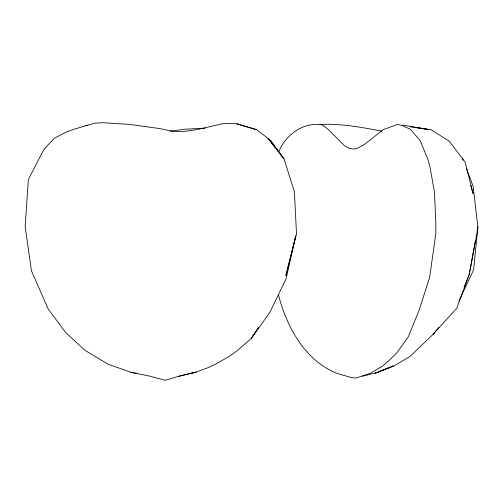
<?xml version="1.0" encoding="UTF-8"?>
<svg xmlns="http://www.w3.org/2000/svg" width="503" height="503" viewBox="0 0 503 503"><rect width="100%" height="100%" fill="white"/><g stroke="black" fill="none" stroke-linecap="round" stroke-linejoin="round"><path stroke-width="0.75" d="M475.348 240.698L469.23 274.468L456.781 308.238L433.083 334.319L409.832 356.621L393.799 366.052L375.219 373.119L362.298 376.175M476.045 236.856L476.322 235.322M477.152 230.72L477.85 226.878L473.078 186.035L466.463 168.838M294.224 241.842L285.867 275.707L296.525 234.121L294.393 191.706L283.83 158.219L268.086 138.463L256.763 129.749L236.8 123.795L229.701 123.31L221.93 123.845L197.302 129.598L184.098 131.415L174.459 131.679L159.677 128.573L129.428 124.386L102.505 122.713L94.407 123.235L74.199 129.177L66.063 132.056L54.161 138.325L43.717 149.699L28.357 179.571L25.15 226.451L31.45 270.777L48.131 308.917L65.679 332.558L85.07 350.377L107.912 364.153L130.868 372.251L136.785 373.484M294.595 240.34L295.707 235.825L286.169 278.587L269.897 312.313L251.192 338.544L236.888 350.868L229.802 356.03L216.202 363.826L207.506 367.919L196.082 372.107L179.011 376.219L165.166 380.287L150.127 376.231L130.868 372.251M464.08 287.339L469.23 274.468L477.158 232.738L477.85 226.878L473.656 269.734L458.925 300.957M278.869 151.554C285.786 134.691 303.718 121.368 322.505 124.964L328.208 129.372L344.888 146.109L349.019 148.215L352.408 148.938L354.332 149.02L357.532 148.215L364.241 144.562L383.399 129.579L397.59 124.398L402.369 125.517L410.341 129.309L420.143 140.551L427.952 159.476L430.071 167.455L434.523 192.605L435.862 224.187L435.837 233.467L429.656 277.373L419.049 310.313L408.298 336.828L397.062 352.515L390.265 359.349L383.135 365.687L370.422 373.333L357.796 377.483L354.81 377.986L351.849 377.684L337.035 373.433C304.793 360.393 286.452 326.629 278.385 294.488M258.573 327.516L251.192 338.544L258.014 328.22M434.573 332.502L433.083 334.319L438.71 327.453M389.712 367.335L375.219 373.119L377.703 372.509L393.333 365.888L391.164 366.756M179.011 376.219L196.082 372.107L189.845 373.603M170.02 131.182L185.161 129.196L205.193 128.171M87.805 125.285L85.573 125.561L87.893 125.473M319.971 124.448C340.889 123.392 361.5 127.284 381.947 131.157M413.661 127.202L430.926 129.686L449.267 141.192L465.174 162.161L473.072 193.542L470.613 185.418M413.68 127.24L415.189 127.479M416.698 127.712L428.776 129.604L402.978 125.084M236.8 123.795L256.763 129.749M275.638 148.36L268.086 138.463L271.23 141.035L283.679 158.854M277.052 150.215L277.996 151.453M278.939 152.686L279.882 153.924M280.825 155.163L281.768 156.402M462.332 158.093L463.162 160.243M412.158 126.982L410.662 126.769L412.171 127.001"/></g></svg>
